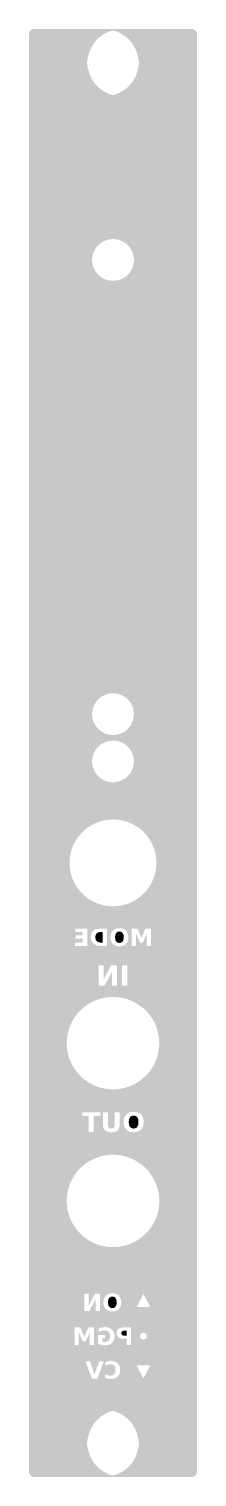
# Model space of a CAD drawing. Header units: millimetres. Extents: x 0 to 15, y 0 to 128.
import ezdxf

# ---------------------------------------------------------------- set-up
doc = ezdxf.new("R2010")
doc.units = ezdxf.units.MM
doc.layers.add('ENGRAVE_REAR_FULL_FROST', color=7, linetype='Continuous')

msp = doc.modelspace()

# ---------------------------------------------------------------- hatches: boundary and pattern name
at = {"layer": 'ENGRAVE_REAR_FULL_FROST'}
h = msp.add_hatch(color=7, dxfattribs=at)
h.paths.add_polyline_path([(14.9, 0.5), (14.9, 128), (14.9, 128.05), (14.89, 128.1), (14.88, 128.15), (14.86, 128.19), (14.84, 128.24), (14.82, 128.28), (14.79, 128.32), (14.75, 128.35), (14.72, 128.39), (14.68, 128.42), (14.64, 128.44), (14.59, 128.46), (14.55, 128.48), (14.5, 128.49), (14.45, 128.5), (14.4, 128.5), (0.5, 128.5), (0.45, 128.5), (0.4, 128.49), (0.35, 128.48), (0.31, 128.46), (0.26, 128.44), (0.22, 128.42), (0.18, 128.39), (0.15, 128.35), (0.11, 128.32), (0.08, 128.28), (0.06, 128.24), (0.04, 128.19), (0.02, 128.15), (0.01, 128.1), (0, 128.05), (0, 128), (0, 0.5), (0, 0.45), (0.01, 0.4), (0.02, 0.35), (0.04, 0.31), (0.06, 0.26), (0.08, 0.22), (0.11, 0.18), (0.15, 0.15), (0.18, 0.11), (0.22, 0.08), (0.26, 0.06), (0.31, 0.04), (0.35, 0.02), (0.4, 0.01), (0.45, 0), (0.5, 0), (14.4, 0), (14.45, 0), (14.5, 0.01), (14.55, 0.02), (14.59, 0.04), (14.64, 0.06), (14.68, 0.08), (14.72, 0.11), (14.75, 0.15), (14.79, 0.18), (14.82, 0.22), (14.84, 0.26), (14.86, 0.31), (14.88, 0.35), (14.89, 0.4), (14.9, 0.45)])
h.paths.add_polyline_path([(7.45, 122.63), (7.35, 122.66), (7.25, 122.69), (7.15, 122.72), (7.05, 122.76), (6.96, 122.8), (6.86, 122.85), (6.77, 122.89), (6.68, 122.95), (6.59, 123), (6.5, 123.06), (6.41, 123.12), (6.33, 123.18), (6.25, 123.25), (6.17, 123.31), (6.09, 123.39), (6.02, 123.46), (5.95, 123.54), (5.88, 123.62), (5.81, 123.7), (5.75, 123.78), (5.69, 123.87), (5.64, 123.96), (5.58, 124.05), (5.53, 124.14), (5.49, 124.23), (5.44, 124.33), (5.4, 124.42), (5.37, 124.52), (5.33, 124.62), (5.3, 124.72), (5.28, 124.82), (5.26, 124.93), (5.23, 125), (5.21, 125.07), (5.19, 125.14), (5.18, 125.21), (5.17, 125.28), (5.16, 125.35), (5.15, 125.43), (5.15, 125.5), (5.15, 125.57), (5.16, 125.65), (5.17, 125.72), (5.18, 125.79), (5.19, 125.86), (5.21, 125.93), (5.23, 126), (5.26, 126.07), (5.28, 126.18), (5.3, 126.28), (5.33, 126.38), (5.37, 126.48), (5.4, 126.58), (5.44, 126.67), (5.49, 126.77), (5.53, 126.86), (5.58, 126.95), (5.64, 127.04), (5.69, 127.13), (5.75, 127.22), (5.81, 127.3), (5.88, 127.38), (5.95, 127.46), (6.02, 127.54), (6.09, 127.61), (6.17, 127.69), (6.25, 127.75), (6.33, 127.82), (6.41, 127.88), (6.5, 127.94), (6.59, 128), (6.68, 128.05), (6.77, 128.11), (6.86, 128.15), (6.96, 128.2), (7.05, 128.24), (7.15, 128.28), (7.25, 128.31), (7.35, 128.34), (7.45, 128.37), (7.55, 128.34), (7.65, 128.31), (7.75, 128.28), (7.85, 128.24), (7.94, 128.2), (8.04, 128.15), (8.13, 128.11), (8.22, 128.05), (8.31, 128), (8.4, 127.94), (8.49, 127.88), (8.57, 127.82), (8.65, 127.75), (8.73, 127.69), (8.81, 127.61), (8.88, 127.54), (8.95, 127.46), (9.02, 127.38), (9.09, 127.3), (9.15, 127.22), (9.21, 127.13), (9.26, 127.04), (9.32, 126.95), (9.37, 126.86), (9.41, 126.77), (9.46, 126.67), (9.5, 126.58), (9.53, 126.48), (9.57, 126.38), (9.6, 126.28), (9.62, 126.18), (9.64, 126.07), (9.67, 126), (9.69, 125.93), (9.71, 125.86), (9.72, 125.79), (9.73, 125.72), (9.74, 125.65), (9.75, 125.57), (9.75, 125.5), (9.75, 125.43), (9.74, 125.35), (9.73, 125.28), (9.72, 125.21), (9.71, 125.14), (9.69, 125.07), (9.67, 125), (9.64, 124.93), (9.62, 124.82), (9.6, 124.72), (9.57, 124.62), (9.53, 124.52), (9.5, 124.42), (9.46, 124.33), (9.41, 124.23), (9.37, 124.14), (9.32, 124.05), (9.26, 123.96), (9.21, 123.87), (9.15, 123.78), (9.09, 123.7), (9.02, 123.62), (8.95, 123.54), (8.88, 123.46), (8.81, 123.39), (8.73, 123.31), (8.65, 123.25), (8.57, 123.18), (8.49, 123.12), (8.4, 123.06), (8.31, 123), (8.22, 122.95), (8.13, 122.89), (8.04, 122.85), (7.94, 122.8), (7.85, 122.76), (7.75, 122.72), (7.65, 122.69), (7.55, 122.66)], flags=0)
h.paths.add_polyline_path([(5.6, 108.12), (5.62, 108.24), (5.64, 108.36), (5.66, 108.48), (5.7, 108.59), (5.74, 108.71), (5.79, 108.82), (5.85, 108.92), (5.91, 109.03), (5.98, 109.13), (6.06, 109.22), (6.14, 109.31), (6.23, 109.39), (6.32, 109.47), (6.42, 109.54), (6.52, 109.6), (6.63, 109.66), (6.74, 109.71), (6.86, 109.75), (6.97, 109.79), (7.09, 109.81), (7.21, 109.83), (7.33, 109.85), (7.45, 109.85), (7.57, 109.85), (7.69, 109.83), (7.81, 109.81), (7.93, 109.79), (8.04, 109.75), (8.16, 109.71), (8.27, 109.66), (8.37, 109.6), (8.48, 109.54), (8.58, 109.47), (8.67, 109.39), (8.76, 109.31), (8.84, 109.22), (8.92, 109.13), (8.99, 109.03), (9.05, 108.92), (9.11, 108.82), (9.16, 108.71), (9.2, 108.59), (9.24, 108.48), (9.26, 108.36), (9.28, 108.24), (9.3, 108.12), (9.3, 108), (9.3, 107.88), (9.28, 107.76), (9.26, 107.64), (9.24, 107.52), (9.2, 107.41), (9.16, 107.29), (9.11, 107.18), (9.05, 107.07), (8.99, 106.97), (8.92, 106.87), (8.84, 106.78), (8.76, 106.69), (8.67, 106.61), (8.58, 106.53), (8.48, 106.46), (8.37, 106.4), (8.27, 106.34), (8.16, 106.29), (8.04, 106.25), (7.93, 106.21), (7.81, 106.19), (7.69, 106.17), (7.57, 106.15), (7.45, 106.15), (7.33, 106.15), (7.21, 106.17), (7.09, 106.19), (6.97, 106.21), (6.86, 106.25), (6.74, 106.29), (6.63, 106.34), (6.52, 106.4), (6.42, 106.46), (6.32, 106.53), (6.23, 106.61), (6.14, 106.69), (6.06, 106.78), (5.98, 106.87), (5.91, 106.97), (5.85, 107.07), (5.79, 107.18), (5.74, 107.29), (5.7, 107.41), (5.66, 107.52), (5.64, 107.64), (5.62, 107.76), (5.6, 107.88), (5.6, 108)], flags=0)
h.paths.add_polyline_path([(5.6, 67.82), (5.62, 67.94), (5.64, 68.06), (5.66, 68.18), (5.7, 68.29), (5.74, 68.41), (5.79, 68.52), (5.85, 68.62), (5.91, 68.73), (5.98, 68.83), (6.06, 68.92), (6.14, 69.01), (6.23, 69.09), (6.32, 69.17), (6.42, 69.24), (6.52, 69.3), (6.63, 69.36), (6.74, 69.41), (6.86, 69.45), (6.97, 69.49), (7.09, 69.51), (7.21, 69.53), (7.33, 69.55), (7.45, 69.55), (7.57, 69.55), (7.69, 69.53), (7.81, 69.51), (7.93, 69.49), (8.04, 69.45), (8.16, 69.41), (8.27, 69.36), (8.37, 69.3), (8.48, 69.24), (8.58, 69.17), (8.67, 69.09), (8.76, 69.01), (8.84, 68.92), (8.92, 68.83), (8.99, 68.73), (9.05, 68.62), (9.11, 68.52), (9.16, 68.41), (9.2, 68.29), (9.24, 68.18), (9.26, 68.06), (9.28, 67.94), (9.3, 67.82), (9.3, 67.7), (9.3, 67.58), (9.28, 67.46), (9.26, 67.34), (9.24, 67.22), (9.2, 67.11), (9.16, 66.99), (9.11, 66.88), (9.05, 66.78), (8.99, 66.67), (8.92, 66.57), (8.84, 66.48), (8.76, 66.39), (8.67, 66.31), (8.58, 66.23), (8.48, 66.16), (8.37, 66.1), (8.27, 66.04), (8.16, 65.99), (8.04, 65.95), (7.93, 65.91), (7.81, 65.89), (7.69, 65.87), (7.57, 65.85), (7.45, 65.85), (7.33, 65.85), (7.21, 65.87), (7.09, 65.89), (6.97, 65.91), (6.86, 65.95), (6.74, 65.99), (6.63, 66.04), (6.52, 66.1), (6.42, 66.16), (6.32, 66.23), (6.23, 66.31), (6.14, 66.39), (6.06, 66.48), (5.98, 66.57), (5.91, 66.67), (5.85, 66.78), (5.79, 66.88), (5.74, 66.99), (5.7, 67.11), (5.66, 67.22), (5.64, 67.34), (5.62, 67.46), (5.6, 67.58), (5.6, 67.7)], flags=0)
h.paths.add_polyline_path([(10.32, 48.67), (10.83, 48.67), (10.83, 47.13), (10.45, 47.13), (10.45, 48.26), (10.1, 47.43), (9.84, 47.43), (9.49, 48.26), (9.49, 47.13), (9.11, 47.13), (9.11, 48.67), (9.62, 48.67), (9.97, 47.85)], flags=0)
h.paths.add_polyline_path([(8.25, 45.4), (8.72, 45.4), (8.72, 45.4), (8.72, 45.39), (8.72, 45.39), (8.72, 45.37), (8.72, 45.34), (8.72, 45.29), (8.72, 45.18), (8.72, 44.95), (8.72, 44.5), (8.72, 43.6), (8.25, 43.6)], flags=0)
h.paths.add_polyline_path([(7.93, 48.7), (8.02, 48.7), (8.11, 48.7), (8.27, 48.67), (8.42, 48.62), (8.54, 48.54), (8.6, 48.49), (8.65, 48.43), (8.73, 48.3), (8.78, 48.16), (8.81, 47.99), (8.81, 47.9), (8.81, 47.81), (8.78, 47.64), (8.73, 47.5), (8.65, 47.37), (8.6, 47.31), (8.54, 47.26), (8.42, 47.18), (8.27, 47.13), (8.11, 47.1), (8.02, 47.1), (7.93, 47.1), (7.76, 47.13), (7.62, 47.18), (7.49, 47.26), (7.44, 47.31), (7.39, 47.37), (7.31, 47.5), (7.25, 47.64), (7.23, 47.81), (7.22, 47.9), (7.23, 47.99), (7.25, 48.16), (7.31, 48.3), (7.39, 48.43), (7.44, 48.49), (7.49, 48.54), (7.62, 48.62), (7.76, 48.67)], flags=0)
h.paths.add_polyline_path([(9.55, 15.1), (10.15, 16.25), (10.75, 15.1)], flags=0)
h.paths.add_polyline_path([(9.85, 12.47), (9.85, 12.5), (9.85, 12.53), (9.86, 12.56), (9.86, 12.59), (9.87, 12.61), (9.89, 12.64), (9.9, 12.67), (9.92, 12.69), (9.94, 12.71), (9.96, 12.73), (9.98, 12.75), (10.01, 12.76), (10.04, 12.78), (10.06, 12.79), (10.09, 12.79), (10.12, 12.8), (10.15, 12.8), (10.18, 12.8), (10.21, 12.79), (10.24, 12.79), (10.26, 12.78), (10.29, 12.76), (10.32, 12.75), (10.34, 12.73), (10.36, 12.71), (10.38, 12.69), (10.4, 12.67), (10.41, 12.64), (10.43, 12.61), (10.44, 12.59), (10.44, 12.56), (10.45, 12.53), (10.45, 12.5), (10.45, 12.47), (10.44, 12.44), (10.44, 12.41), (10.43, 12.39), (10.41, 12.36), (10.4, 12.33), (10.38, 12.31), (10.36, 12.29), (10.34, 12.27), (10.32, 12.25), (10.29, 12.24), (10.26, 12.22), (10.24, 12.21), (10.21, 12.21), (10.18, 12.2), (10.15, 12.2), (10.12, 12.2), (10.09, 12.21), (10.06, 12.21), (10.04, 12.22), (10.01, 12.24), (9.98, 12.25), (9.96, 12.27), (9.94, 12.29), (9.92, 12.31), (9.9, 12.33), (9.89, 12.36), (9.87, 12.39), (9.86, 12.41), (9.86, 12.44)], flags=0)
h.paths.add_polyline_path([(9.55, 9.9), (10.75, 9.9), (10.15, 8.75)], flags=0)
h.paths.add_polyline_path([(9.18, 32.4), (9.28, 32.4), (9.38, 32.4), (9.57, 32.37), (9.73, 32.31), (9.87, 32.22), (9.94, 32.16), (9.99, 32.1), (10.08, 31.96), (10.14, 31.79), (10.17, 31.6), (10.17, 31.5), (10.17, 31.4), (10.14, 31.21), (10.08, 31.04), (9.99, 30.9), (9.94, 30.84), (9.87, 30.78), (9.73, 30.69), (9.57, 30.63), (9.38, 30.6), (9.28, 30.6), (9.18, 30.6), (8.99, 30.63), (8.83, 30.69), (8.69, 30.78), (8.63, 30.84), (8.57, 30.9), (8.48, 31.04), (8.42, 31.21), (8.39, 31.4), (8.39, 31.5), (8.39, 31.6), (8.42, 31.79), (8.48, 31.96), (8.57, 32.1), (8.63, 32.16), (8.69, 32.22), (8.83, 32.31), (8.99, 32.37)], flags=0)
h.paths.add_polyline_path([(8.39, 13.27), (9.05, 13.27), (9.05, 11.73), (8.65, 11.73), (8.65, 12.27), (8.39, 12.27), (8.32, 12.27), (8.19, 12.28), (8.08, 12.32), (7.98, 12.37), (7.94, 12.4), (7.9, 12.43), (7.84, 12.51), (7.8, 12.6), (7.78, 12.71), (7.78, 12.77), (7.78, 12.83), (7.8, 12.93), (7.84, 13.03), (7.9, 13.11), (7.94, 13.14), (7.98, 13.17), (8.08, 13.22), (8.19, 13.25), (8.32, 13.27)], flags=0)
h.paths.add_polyline_path([(7.45, 0.13), (7.35, 0.16), (7.25, 0.19), (7.15, 0.22), (7.05, 0.26), (6.96, 0.3), (6.86, 0.35), (6.77, 0.39), (6.68, 0.45), (6.59, 0.5), (6.5, 0.56), (6.41, 0.62), (6.33, 0.68), (6.25, 0.75), (6.17, 0.81), (6.09, 0.89), (6.02, 0.96), (5.95, 1.04), (5.88, 1.12), (5.81, 1.2), (5.75, 1.28), (5.69, 1.37), (5.64, 1.46), (5.58, 1.55), (5.53, 1.64), (5.49, 1.73), (5.44, 1.83), (5.4, 1.92), (5.37, 2.02), (5.33, 2.12), (5.3, 2.22), (5.28, 2.32), (5.26, 2.43), (5.23, 2.5), (5.21, 2.57), (5.19, 2.64), (5.18, 2.71), (5.17, 2.78), (5.16, 2.85), (5.15, 2.93), (5.15, 3), (5.15, 3.07), (5.16, 3.15), (5.17, 3.22), (5.18, 3.29), (5.19, 3.36), (5.21, 3.43), (5.23, 3.5), (5.26, 3.57), (5.28, 3.68), (5.3, 3.78), (5.33, 3.88), (5.37, 3.98), (5.4, 4.08), (5.44, 4.17), (5.49, 4.27), (5.53, 4.36), (5.58, 4.45), (5.64, 4.54), (5.69, 4.63), (5.75, 4.72), (5.81, 4.8), (5.88, 4.88), (5.95, 4.96), (6.02, 5.04), (6.09, 5.11), (6.17, 5.19), (6.25, 5.25), (6.33, 5.32), (6.41, 5.38), (6.5, 5.44), (6.59, 5.5), (6.68, 5.55), (6.77, 5.61), (6.86, 5.65), (6.96, 5.7), (7.05, 5.74), (7.15, 5.78), (7.25, 5.81), (7.35, 5.84), (7.45, 5.87), (7.55, 5.84), (7.65, 5.81), (7.75, 5.78), (7.85, 5.74), (7.94, 5.7), (8.04, 5.65), (8.13, 5.61), (8.22, 5.55), (8.31, 5.5), (8.4, 5.44), (8.49, 5.38), (8.57, 5.32), (8.65, 5.25), (8.73, 5.19), (8.81, 5.11), (8.88, 5.04), (8.95, 4.96), (9.02, 4.88), (9.09, 4.8), (9.15, 4.72), (9.21, 4.63), (9.26, 4.54), (9.32, 4.45), (9.37, 4.36), (9.41, 4.27), (9.46, 4.17), (9.5, 4.08), (9.53, 3.98), (9.57, 3.88), (9.6, 3.78), (9.62, 3.68), (9.64, 3.57), (9.67, 3.5), (9.69, 3.43), (9.71, 3.36), (9.72, 3.29), (9.73, 3.22), (9.74, 3.15), (9.75, 3.07), (9.75, 3), (9.75, 2.93), (9.74, 2.85), (9.73, 2.78), (9.72, 2.71), (9.71, 2.64), (9.69, 2.57), (9.67, 2.5), (9.64, 2.43), (9.62, 2.32), (9.6, 2.22), (9.57, 2.12), (9.53, 2.02), (9.5, 1.92), (9.46, 1.83), (9.41, 1.73), (9.37, 1.64), (9.32, 1.55), (9.26, 1.46), (9.21, 1.37), (9.15, 1.28), (9.09, 1.2), (9.02, 1.12), (8.95, 1.04), (8.88, 0.96), (8.81, 0.89), (8.73, 0.81), (8.65, 0.75), (8.57, 0.68), (8.49, 0.62), (8.4, 0.56), (8.31, 0.5), (8.22, 0.45), (8.13, 0.39), (8.04, 0.35), (7.94, 0.3), (7.85, 0.26), (7.75, 0.22), (7.65, 0.19), (7.55, 0.16)], flags=0)
h.paths.add_polyline_path([(5.6, 63.62), (5.62, 63.74), (5.64, 63.86), (5.66, 63.98), (5.7, 64.09), (5.74, 64.21), (5.79, 64.32), (5.85, 64.42), (5.91, 64.53), (5.98, 64.63), (6.06, 64.72), (6.14, 64.81), (6.23, 64.89), (6.32, 64.97), (6.42, 65.04), (6.52, 65.1), (6.63, 65.16), (6.74, 65.21), (6.86, 65.25), (6.97, 65.29), (7.09, 65.31), (7.21, 65.33), (7.33, 65.35), (7.45, 65.35), (7.57, 65.35), (7.69, 65.33), (7.81, 65.31), (7.93, 65.29), (8.04, 65.25), (8.16, 65.21), (8.27, 65.16), (8.37, 65.1), (8.48, 65.04), (8.58, 64.97), (8.67, 64.89), (8.76, 64.81), (8.84, 64.72), (8.92, 64.63), (8.99, 64.53), (9.05, 64.42), (9.11, 64.32), (9.16, 64.21), (9.2, 64.09), (9.24, 63.98), (9.26, 63.86), (9.28, 63.74), (9.3, 63.62), (9.3, 63.5), (9.3, 63.38), (9.28, 63.26), (9.26, 63.14), (9.24, 63.02), (9.2, 62.91), (9.16, 62.79), (9.11, 62.68), (9.05, 62.58), (8.99, 62.47), (8.92, 62.37), (8.84, 62.28), (8.76, 62.19), (8.67, 62.11), (8.58, 62.03), (8.48, 61.96), (8.37, 61.9), (8.27, 61.84), (8.16, 61.79), (8.04, 61.75), (7.93, 61.71), (7.81, 61.69), (7.69, 61.67), (7.57, 61.65), (7.45, 61.65), (7.33, 61.65), (7.21, 61.67), (7.09, 61.69), (6.97, 61.71), (6.86, 61.75), (6.74, 61.79), (6.63, 61.84), (6.52, 61.9), (6.42, 61.96), (6.32, 62.03), (6.23, 62.11), (6.14, 62.19), (6.06, 62.28), (5.98, 62.37), (5.91, 62.47), (5.85, 62.58), (5.79, 62.68), (5.74, 62.79), (5.7, 62.91), (5.66, 63.02), (5.64, 63.14), (5.62, 63.26), (5.6, 63.38), (5.6, 63.5)], flags=0)
h.paths.add_polyline_path([(3.6, 54.68), (3.62, 54.85), (3.64, 55.02), (3.66, 55.2), (3.7, 55.37), (3.74, 55.54), (3.79, 55.71), (3.85, 55.87), (3.92, 56.03), (3.99, 56.19), (4.07, 56.35), (4.16, 56.5), (4.25, 56.65), (4.36, 56.79), (4.46, 56.93), (4.58, 57.06), (4.7, 57.19), (4.82, 57.31), (4.95, 57.43), (5.09, 57.54), (5.23, 57.65), (5.38, 57.74), (5.53, 57.83), (5.68, 57.92), (5.84, 58), (6, 58.07), (6.16, 58.13), (6.33, 58.18), (6.5, 58.23), (6.67, 58.27), (6.84, 58.3), (7.01, 58.33), (7.19, 58.34), (7.36, 58.35), (7.54, 58.35), (7.71, 58.34), (7.89, 58.33), (8.06, 58.3), (8.23, 58.27), (8.4, 58.23), (8.57, 58.18), (8.74, 58.13), (8.9, 58.07), (9.06, 58), (9.22, 57.92), (9.38, 57.83), (9.52, 57.74), (9.67, 57.65), (9.81, 57.54), (9.95, 57.43), (10.08, 57.31), (10.2, 57.19), (10.32, 57.06), (10.44, 56.93), (10.54, 56.79), (10.65, 56.65), (10.74, 56.5), (10.83, 56.35), (10.91, 56.19), (10.98, 56.03), (11.05, 55.87), (11.11, 55.71), (11.16, 55.54), (11.2, 55.37), (11.24, 55.2), (11.26, 55.02), (11.28, 54.85), (11.3, 54.68), (11.3, 54.5), (11.3, 54.32), (11.28, 54.15), (11.26, 53.98), (11.24, 53.8), (11.2, 53.63), (11.16, 53.46), (11.11, 53.29), (11.05, 53.13), (10.98, 52.97), (10.91, 52.81), (10.83, 52.65), (10.74, 52.5), (10.65, 52.35), (10.54, 52.21), (10.44, 52.07), (10.32, 51.94), (10.2, 51.81), (10.08, 51.69), (9.95, 51.57), (9.81, 51.46), (9.67, 51.35), (9.52, 51.26), (9.38, 51.17), (9.22, 51.08), (9.06, 51), (8.9, 50.93), (8.74, 50.87), (8.57, 50.82), (8.4, 50.77), (8.23, 50.73), (8.06, 50.7), (7.89, 50.67), (7.71, 50.66), (7.54, 50.65), (7.36, 50.65), (7.19, 50.66), (7.01, 50.67), (6.84, 50.7), (6.67, 50.73), (6.5, 50.77), (6.33, 50.82), (6.16, 50.87), (6, 50.93), (5.84, 51), (5.68, 51.08), (5.53, 51.17), (5.38, 51.26), (5.23, 51.35), (5.09, 51.46), (4.95, 51.57), (4.82, 51.69), (4.7, 51.81), (4.58, 51.94), (4.46, 52.07), (4.36, 52.21), (4.25, 52.35), (4.16, 52.5), (4.07, 52.65), (3.99, 52.81), (3.92, 52.97), (3.85, 53.13), (3.79, 53.29), (3.74, 53.46), (3.7, 53.63), (3.66, 53.8), (3.64, 53.98), (3.62, 54.15), (3.6, 54.32), (3.6, 54.5)], flags=0)
h.paths.add_polyline_path([(7.28, 45.4), (7.8, 45.4), (7.8, 43.6), (7.36, 43.6), (7.36, 44.83), (6.7, 43.6), (6.18, 43.6), (6.18, 45.4), (6.62, 45.4), (6.62, 44.17)], flags=0)
h.paths.add_polyline_path([(3.35, 38.68), (3.37, 38.86), (3.39, 39.04), (3.41, 39.22), (3.45, 39.39), (3.49, 39.57), (3.54, 39.74), (3.6, 39.91), (3.67, 40.08), (3.74, 40.24), (3.82, 40.41), (3.91, 40.56), (4, 40.72), (4.1, 40.87), (4.21, 41.01), (4.32, 41.15), (4.44, 41.29), (4.57, 41.42), (4.7, 41.54), (4.83, 41.66), (4.97, 41.77), (5.12, 41.87), (5.27, 41.97), (5.43, 42.07), (5.58, 42.15), (5.75, 42.23), (5.91, 42.3), (6.08, 42.36), (6.25, 42.42), (6.43, 42.47), (6.6, 42.51), (6.78, 42.54), (6.96, 42.57), (7.14, 42.59), (7.31, 42.6), (7.5, 42.6), (7.68, 42.59), (7.85, 42.58), (8.03, 42.56), (8.21, 42.53), (8.39, 42.49), (8.56, 42.45), (8.73, 42.39), (8.9, 42.33), (9.07, 42.27), (9.23, 42.19), (9.4, 42.11), (9.55, 42.02), (9.7, 41.92), (9.85, 41.82), (10, 41.71), (10.13, 41.6), (10.27, 41.48), (10.4, 41.35), (10.52, 41.22), (10.64, 41.08), (10.75, 40.94), (10.85, 40.79), (10.95, 40.64), (11.04, 40.48), (11.12, 40.33), (11.2, 40.16), (11.27, 40), (11.33, 39.83), (11.38, 39.66), (11.43, 39.48), (11.47, 39.31), (11.5, 39.13), (11.53, 38.95), (11.54, 38.77), (11.55, 38.59), (11.55, 38.41), (11.54, 38.23), (11.53, 38.05), (11.5, 37.87), (11.47, 37.69), (11.43, 37.52), (11.38, 37.34), (11.33, 37.17), (11.27, 37), (11.2, 36.84), (11.12, 36.67), (11.04, 36.52), (10.95, 36.36), (10.85, 36.21), (10.75, 36.06), (10.64, 35.92), (10.52, 35.78), (10.4, 35.65), (10.27, 35.52), (10.13, 35.4), (10, 35.29), (9.85, 35.18), (9.7, 35.08), (9.55, 34.98), (9.4, 34.89), (9.23, 34.81), (9.07, 34.73), (8.9, 34.67), (8.73, 34.61), (8.56, 34.55), (8.39, 34.51), (8.21, 34.47), (8.03, 34.44), (7.85, 34.42), (7.68, 34.41), (7.5, 34.4), (7.31, 34.4), (7.14, 34.41), (6.96, 34.43), (6.78, 34.46), (6.6, 34.49), (6.43, 34.53), (6.25, 34.58), (6.08, 34.64), (5.91, 34.7), (5.75, 34.77), (5.58, 34.85), (5.43, 34.93), (5.27, 35.03), (5.12, 35.13), (4.97, 35.23), (4.83, 35.34), (4.7, 35.46), (4.57, 35.58), (4.44, 35.71), (4.32, 35.85), (4.21, 35.99), (4.1, 36.13), (4, 36.28), (3.91, 36.44), (3.82, 36.59), (3.74, 36.76), (3.67, 36.92), (3.6, 37.09), (3.54, 37.26), (3.49, 37.43), (3.45, 37.61), (3.41, 37.78), (3.39, 37.96), (3.37, 38.14), (3.35, 38.32), (3.35, 38.5)], flags=0)
h.paths.add_polyline_path([(6.51, 48.67), (6.92, 48.67), (6.92, 47.13), (6.51, 47.13), (6.34, 47.13), (6.08, 47.16), (5.98, 47.18), (5.9, 47.21), (5.79, 47.27), (5.72, 47.32), (5.69, 47.35), (5.64, 47.4), (5.56, 47.52), (5.53, 47.59), (5.5, 47.66), (5.48, 47.82), (5.47, 47.9), (5.48, 47.99), (5.5, 48.14), (5.53, 48.21), (5.56, 48.28), (5.64, 48.4), (5.69, 48.45), (5.72, 48.48), (5.79, 48.53), (5.9, 48.59), (5.98, 48.62), (6.08, 48.64), (6.34, 48.67)], flags=0)
h.paths.add_polyline_path([(4.1, 48.67), (5.17, 48.67), (5.17, 47.13), (4.07, 47.13), (4.07, 47.43), (4.77, 47.43), (4.77, 47.78), (4.14, 47.78), (4.14, 48.08), (4.77, 48.08), (4.77, 48.37), (4.1, 48.37)], flags=0)
h.paths.add_polyline_path([(7.6, 32.37), (8.05, 32.37), (8.05, 31.33), (8.05, 31.24), (8.02, 31.08), (7.98, 30.94), (7.91, 30.83), (7.87, 30.78), (7.82, 30.74), (7.7, 30.67), (7.56, 30.63), (7.39, 30.6), (7.3, 30.6), (7.21, 30.6), (7.05, 30.63), (6.91, 30.67), (6.79, 30.74), (6.74, 30.78), (6.7, 30.83), (6.63, 30.94), (6.58, 31.08), (6.56, 31.24), (6.56, 31.33), (6.56, 32.37), (7, 32.37), (7, 31.33), (7.01, 31.23), (7.03, 31.11), (7.06, 31.05), (7.07, 31.02), (7.09, 31), (7.14, 30.97), (7.2, 30.94), (7.26, 30.93), (7.3, 30.93), (7.34, 30.93), (7.41, 30.94), (7.47, 30.97), (7.51, 31), (7.53, 31.02), (7.55, 31.05), (7.58, 31.11), (7.6, 31.23), (7.6, 31.33)], flags=0)
h.paths.add_polyline_path([(3.35, 24.68), (3.37, 24.86), (3.39, 25.04), (3.41, 25.22), (3.45, 25.39), (3.49, 25.57), (3.54, 25.74), (3.6, 25.91), (3.67, 26.08), (3.74, 26.24), (3.82, 26.41), (3.91, 26.56), (4, 26.72), (4.1, 26.87), (4.21, 27.01), (4.32, 27.15), (4.44, 27.29), (4.57, 27.42), (4.7, 27.54), (4.83, 27.66), (4.97, 27.77), (5.12, 27.87), (5.27, 27.97), (5.43, 28.07), (5.58, 28.15), (5.75, 28.23), (5.91, 28.3), (6.08, 28.36), (6.25, 28.42), (6.43, 28.47), (6.6, 28.51), (6.78, 28.54), (6.96, 28.57), (7.14, 28.59), (7.31, 28.6), (7.5, 28.6), (7.68, 28.59), (7.85, 28.58), (8.03, 28.56), (8.21, 28.53), (8.39, 28.49), (8.56, 28.45), (8.73, 28.39), (8.9, 28.33), (9.07, 28.27), (9.23, 28.19), (9.4, 28.11), (9.55, 28.02), (9.7, 27.92), (9.85, 27.82), (10, 27.71), (10.13, 27.6), (10.27, 27.48), (10.4, 27.35), (10.52, 27.22), (10.64, 27.08), (10.75, 26.94), (10.85, 26.79), (10.95, 26.64), (11.04, 26.48), (11.12, 26.33), (11.2, 26.16), (11.27, 26), (11.33, 25.83), (11.38, 25.66), (11.43, 25.48), (11.47, 25.31), (11.5, 25.13), (11.53, 24.95), (11.54, 24.77), (11.55, 24.59), (11.55, 24.41), (11.54, 24.23), (11.53, 24.05), (11.5, 23.87), (11.47, 23.69), (11.43, 23.52), (11.38, 23.34), (11.33, 23.17), (11.27, 23), (11.2, 22.84), (11.12, 22.67), (11.04, 22.52), (10.95, 22.36), (10.85, 22.21), (10.75, 22.06), (10.64, 21.92), (10.52, 21.78), (10.4, 21.65), (10.27, 21.52), (10.13, 21.4), (10, 21.29), (9.85, 21.18), (9.7, 21.08), (9.55, 20.98), (9.4, 20.89), (9.23, 20.81), (9.07, 20.73), (8.9, 20.67), (8.73, 20.61), (8.56, 20.55), (8.39, 20.51), (8.21, 20.47), (8.03, 20.44), (7.85, 20.42), (7.68, 20.41), (7.5, 20.4), (7.31, 20.4), (7.14, 20.41), (6.96, 20.43), (6.78, 20.46), (6.6, 20.49), (6.43, 20.53), (6.25, 20.58), (6.08, 20.64), (5.91, 20.7), (5.75, 20.77), (5.58, 20.85), (5.43, 20.93), (5.27, 21.03), (5.12, 21.13), (4.97, 21.23), (4.83, 21.34), (4.7, 21.46), (4.57, 21.58), (4.44, 21.71), (4.32, 21.85), (4.21, 21.99), (4.1, 22.13), (4, 22.28), (3.91, 22.44), (3.82, 22.59), (3.74, 22.76), (3.67, 22.92), (3.6, 23.09), (3.54, 23.26), (3.49, 23.43), (3.45, 23.61), (3.41, 23.78), (3.39, 23.96), (3.37, 24.14), (3.35, 24.32), (3.35, 24.5)], flags=0)
h.paths.add_polyline_path([(4.73, 32.37), (6.33, 32.37), (6.33, 32.03), (5.75, 32.03), (5.75, 30.63), (5.3, 30.63), (5.3, 32.03), (4.73, 32.03)], flags=0)
h.paths.add_polyline_path([(7.3, 16.3), (7.39, 16.3), (7.48, 16.3), (7.65, 16.27), (7.79, 16.22), (7.92, 16.14), (7.97, 16.09), (8.02, 16.03), (8.1, 15.9), (8.15, 15.76), (8.18, 15.59), (8.18, 15.5), (8.18, 15.41), (8.15, 15.24), (8.1, 15.1), (8.02, 14.97), (7.97, 14.91), (7.92, 14.86), (7.79, 14.78), (7.65, 14.73), (7.48, 14.7), (7.39, 14.7), (7.3, 14.7), (7.14, 14.73), (6.99, 14.78), (6.86, 14.86), (6.81, 14.91), (6.76, 14.97), (6.68, 15.1), (6.63, 15.24), (6.6, 15.41), (6.6, 15.5), (6.6, 15.59), (6.63, 15.76), (6.68, 15.9), (6.76, 16.03), (6.81, 16.09), (6.86, 16.14), (6.99, 16.22), (7.14, 16.27)], flags=0)
h.paths.add_polyline_path([(6.83, 8.79), (6.78, 8.81), (6.78, 9.13), (6.83, 9.1), (6.94, 9.04), (6.99, 9.02), (7.05, 9.01), (7.16, 8.99), (7.22, 8.99), (7.27, 8.99), (7.37, 9.01), (7.45, 9.04), (7.52, 9.09), (7.55, 9.12), (7.58, 9.16), (7.63, 9.24), (7.66, 9.33), (7.67, 9.44), (7.68, 9.5), (7.67, 9.56), (7.66, 9.66), (7.63, 9.76), (7.58, 9.84), (7.55, 9.88), (7.52, 9.91), (7.45, 9.96), (7.37, 9.99), (7.27, 10.01), (7.22, 10.01), (7.16, 10.01), (7.05, 9.99), (6.99, 9.98), (6.94, 9.96), (6.83, 9.9), (6.78, 9.87), (6.78, 10.19), (6.83, 10.21), (6.94, 10.25), (7, 10.27), (7.06, 10.28), (7.19, 10.3), (7.25, 10.3), (7.35, 10.3), (7.52, 10.27), (7.67, 10.22), (7.8, 10.13), (7.86, 10.08), (7.91, 10.03), (8, 9.9), (8.06, 9.76), (8.08, 9.59), (8.09, 9.5), (8.08, 9.41), (8.06, 9.24), (8, 9.1), (7.91, 8.97), (7.86, 8.92), (7.8, 8.86), (7.67, 8.78), (7.52, 8.73), (7.35, 8.7), (7.25, 8.7), (7.19, 8.7), (7.06, 8.72), (7, 8.73), (6.94, 8.75)], flags=0)
h.paths.add_polyline_path([(6.19, 11.81), (6.11, 11.84), (6.11, 12.59), (6.73, 12.59), (6.73, 12.32), (6.49, 12.32), (6.49, 12.02), (6.54, 12.01), (6.59, 12), (6.64, 11.99), (6.7, 11.99), (6.76, 11.99), (6.86, 12.01), (6.95, 12.04), (7.02, 12.09), (7.05, 12.12), (7.08, 12.16), (7.13, 12.24), (7.16, 12.33), (7.18, 12.44), (7.18, 12.5), (7.18, 12.56), (7.16, 12.67), (7.13, 12.76), (7.08, 12.84), (7.05, 12.88), (7.02, 12.91), (6.94, 12.96), (6.85, 12.99), (6.74, 13.01), (6.68, 13.01), (6.62, 13.01), (6.49, 12.99), (6.43, 12.98), (6.36, 12.96), (6.24, 12.9), (6.17, 12.87), (6.17, 13.19), (6.24, 13.21), (6.37, 13.25), (6.44, 13.27), (6.51, 13.28), (6.66, 13.3), (6.73, 13.3), (6.83, 13.3), (7.01, 13.27), (7.16, 13.22), (7.3, 13.14), (7.36, 13.09), (7.41, 13.03), (7.5, 12.9), (7.56, 12.76), (7.59, 12.59), (7.59, 12.5), (7.59, 12.41), (7.56, 12.24), (7.5, 12.1), (7.42, 11.97), (7.36, 11.92), (7.31, 11.86), (7.17, 11.78), (7.02, 11.73), (6.85, 11.7), (6.75, 11.7), (6.67, 11.7), (6.5, 11.72), (6.42, 11.74), (6.34, 11.76)], flags=0)
h.paths.add_polyline_path([(5.85, 16.27), (6.3, 16.27), (6.3, 14.73), (5.92, 14.73), (5.92, 15.79), (5.36, 14.73), (4.92, 14.73), (4.92, 16.27), (5.29, 16.27), (5.29, 15.21)], flags=0)
h.paths.add_polyline_path([(6.23, 10.27), (6.63, 10.27), (6.06, 8.73), (5.58, 8.73), (5.01, 10.27), (5.41, 10.27), (5.82, 9.13)], flags=0)
h.paths.add_polyline_path([(5.26, 13.27), (5.76, 13.27), (5.76, 11.73), (5.39, 11.73), (5.39, 12.86), (5.03, 12.03), (4.78, 12.03), (4.42, 12.86), (4.42, 11.73), (4.05, 11.73), (4.05, 13.27), (4.55, 13.27), (4.91, 12.45)], flags=0)
for points in [[(6.53, 47.43), (6.53, 48.37), (6.38, 48.37), (6.32, 48.37), (6.22, 48.35), (6.12, 48.32), (6.05, 48.28), (6.01, 48.25), (5.98, 48.22), (5.93, 48.15), (5.9, 48.06), (5.89, 47.96), (5.88, 47.9), (5.89, 47.85), (5.9, 47.75), (5.93, 47.66), (5.98, 47.58), (6.01, 47.55), (6.05, 47.52), (6.12, 47.48), (6.22, 47.45), (6.33, 47.43), (6.38, 47.43)], [(8.06, 48.41), (8.02, 48.41), (7.97, 48.41), (7.89, 48.39), (7.82, 48.36), (7.76, 48.31), (7.74, 48.28), (7.71, 48.24), (7.67, 48.16), (7.65, 48.07), (7.64, 47.96), (7.63, 47.9), (7.64, 47.84), (7.65, 47.73), (7.67, 47.64), (7.71, 47.56), (7.74, 47.52), (7.76, 47.49), (7.82, 47.44), (7.89, 47.41), (7.97, 47.39), (8.02, 47.39), (8.06, 47.39), (8.14, 47.41), (8.21, 47.44), (8.27, 47.49), (8.3, 47.52), (8.32, 47.56), (8.36, 47.64), (8.39, 47.73), (8.4, 47.84), (8.4, 47.9), (8.4, 47.96), (8.39, 48.07), (8.36, 48.16), (8.32, 48.24), (8.3, 48.28), (8.27, 48.31), (8.21, 48.36), (8.14, 48.39)], [(9.33, 32.07), (9.28, 32.08), (9.23, 32.07), (9.14, 32.05), (9.06, 32.02), (8.99, 31.96), (8.96, 31.92), (8.94, 31.89), (8.89, 31.79), (8.87, 31.69), (8.85, 31.57), (8.85, 31.5), (8.85, 31.43), (8.87, 31.31), (8.89, 31.21), (8.94, 31.11), (8.96, 31.08), (8.99, 31.04), (9.06, 30.98), (9.14, 30.95), (9.23, 30.93), (9.28, 30.92), (9.33, 30.93), (9.42, 30.95), (9.5, 30.98), (9.57, 31.04), (9.6, 31.08), (9.62, 31.11), (9.67, 31.21), (9.7, 31.31), (9.71, 31.43), (9.71, 31.5), (9.71, 31.57), (9.7, 31.69), (9.67, 31.79), (9.62, 31.89), (9.6, 31.92), (9.57, 31.96), (9.5, 32.02), (9.42, 32.05)], [(7.44, 16.01), (7.39, 16.01), (7.35, 16.01), (7.27, 15.99), (7.2, 15.96), (7.13, 15.91), (7.11, 15.88), (7.08, 15.84), (7.05, 15.76), (7.02, 15.67), (7.01, 15.56), (7.01, 15.5), (7.01, 15.44), (7.02, 15.33), (7.05, 15.24), (7.08, 15.16), (7.11, 15.12), (7.13, 15.09), (7.2, 15.04), (7.27, 15.01), (7.35, 14.99), (7.39, 14.99), (7.44, 14.99), (7.52, 15.01), (7.59, 15.04), (7.65, 15.09), (7.67, 15.12), (7.7, 15.16), (7.73, 15.24), (7.76, 15.33), (7.77, 15.44), (7.77, 15.5), (7.77, 15.56), (7.76, 15.67), (7.73, 15.76), (7.7, 15.84), (7.67, 15.88), (7.65, 15.91), (7.59, 15.96), (7.52, 15.99)], [(8.65, 12.55), (8.65, 12.98), (8.43, 12.98), (8.38, 12.98), (8.29, 12.95), (8.25, 12.93), (8.23, 12.9), (8.2, 12.82), (8.19, 12.77), (8.2, 12.72), (8.23, 12.64), (8.25, 12.61), (8.29, 12.58), (8.38, 12.56), (8.43, 12.55)]]:
    msp.add_hatch(color=7, dxfattribs=at).paths.add_polyline_path(points)

doc.saveas('drawing.dxf')
